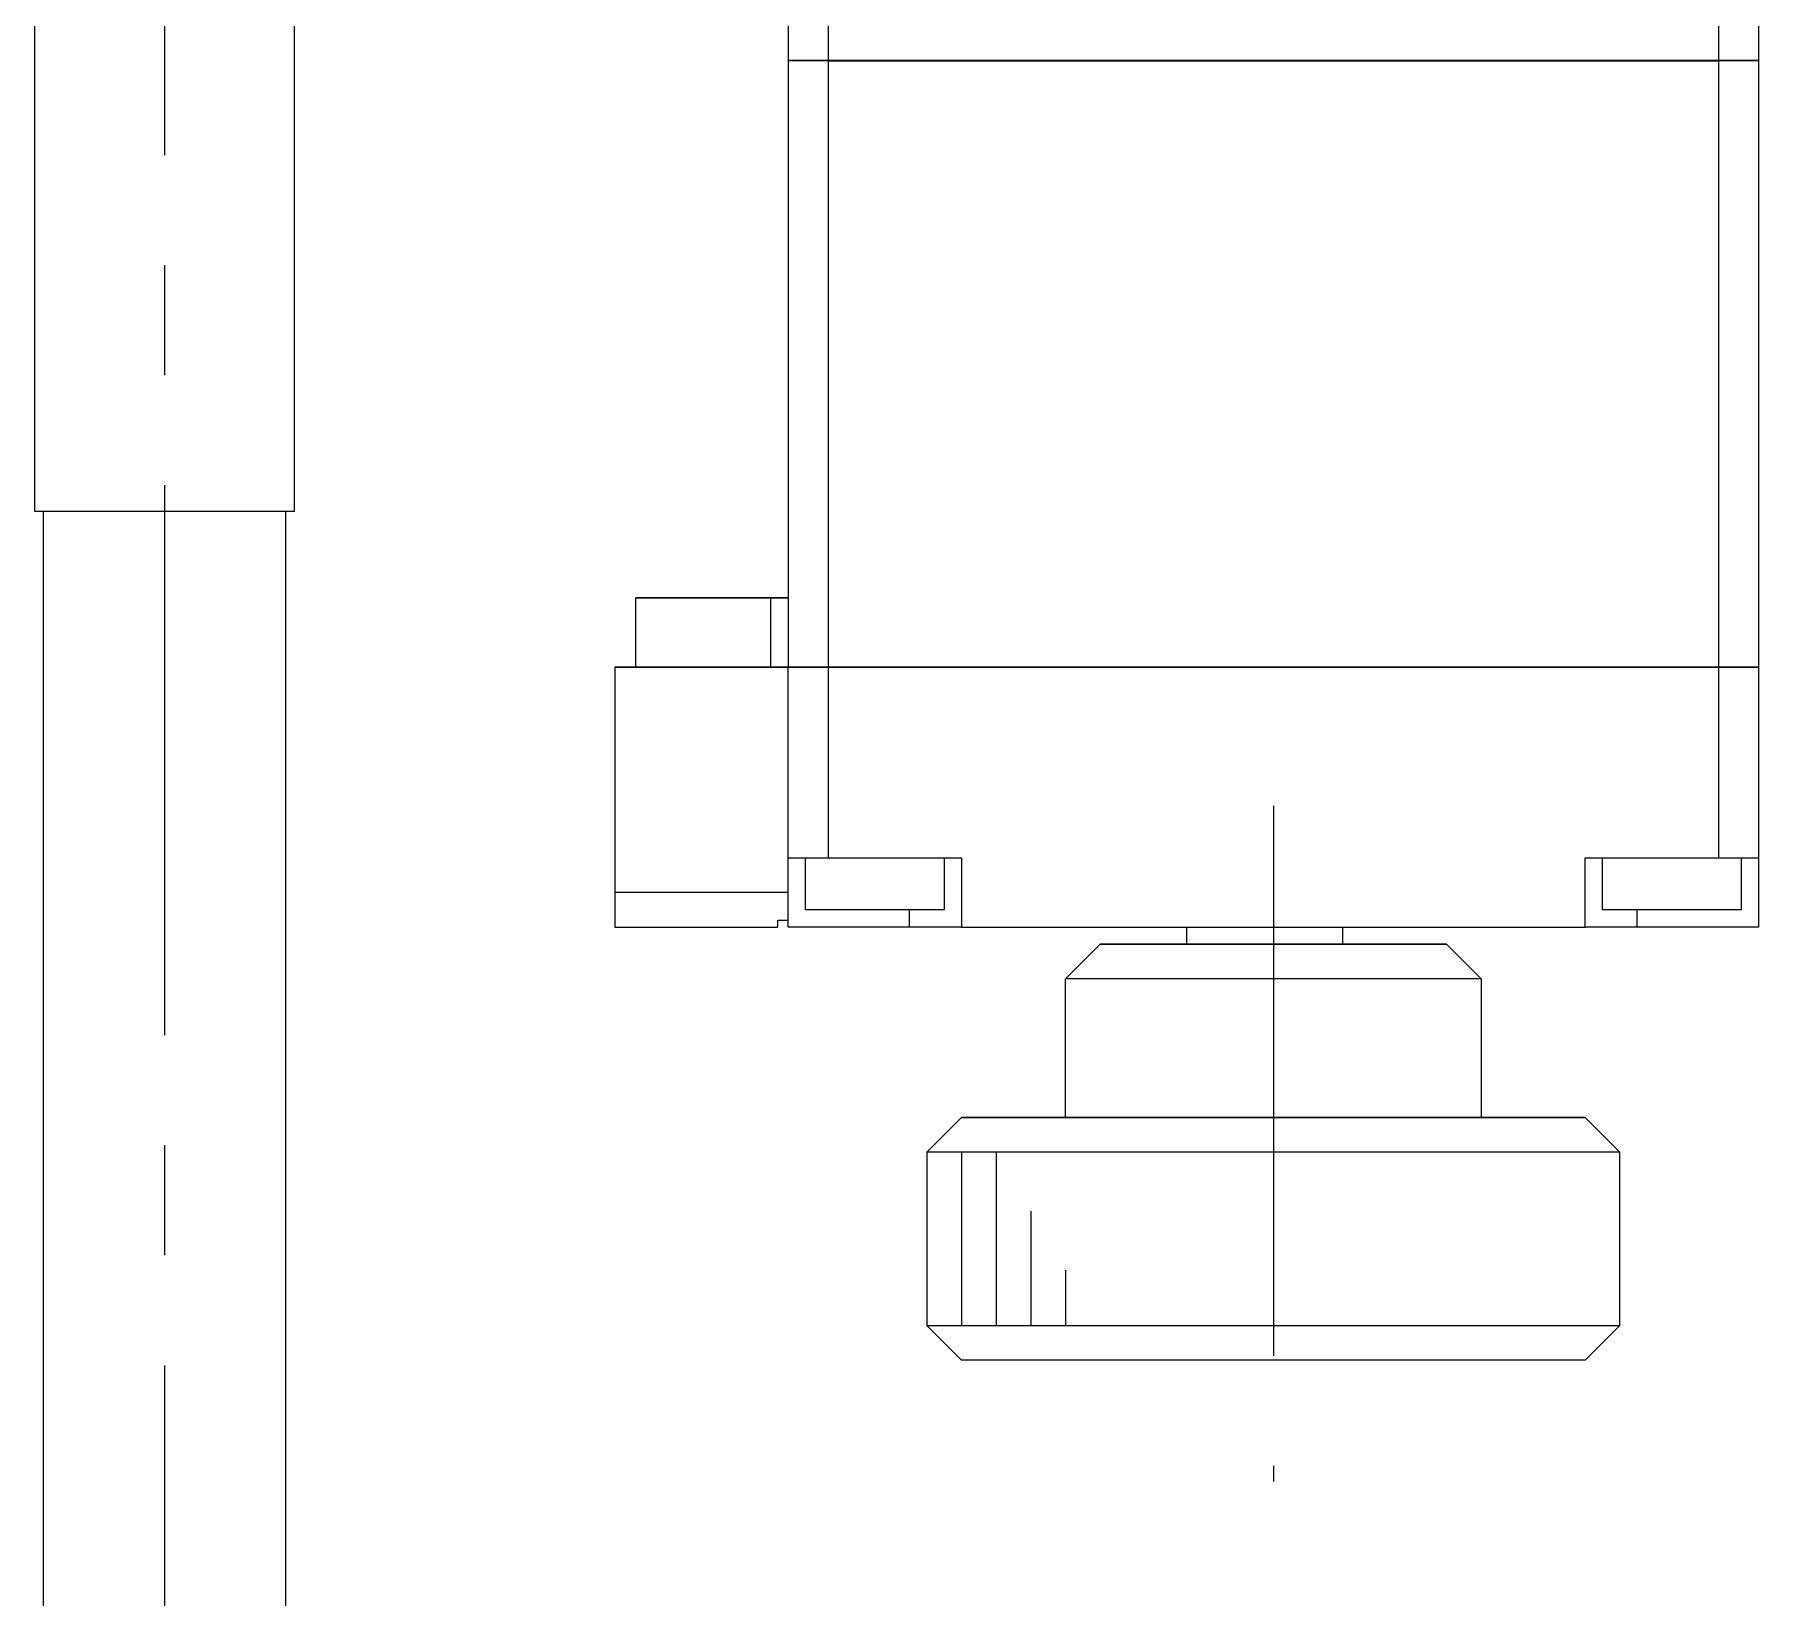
# Model space of a CAD drawing. Extents: x 0 to 701, y -8 to 617.
# Drawn here: x 278.14 to 327.89, y 423.96 to 469.06 of the extents above; entities that cross this region are included whole.
import ezdxf

# ---------------------------------------------------------------- set-up
doc = ezdxf.new("R2010")
doc.units = 0
doc.header["$LTSCALE"] = 0.5
doc.linetypes.add('CENTER', pattern=[50.8, 31.75, -6.35, 6.35, -6.35])
for name, color, linetype in [('MSM_CENTER', 1, 'CENTER'), ('MSM_CONTINUOUS', 7, 'CONTINUOUS'), ('MSM_NARROW', 5, 'CONTINUOUS')]:
    doc.layers.add(name, color=color, linetype=linetype)

msp = doc.modelspace()

# ---------------------------------------------------------------- linework, layer by layer
at = {"layer": 'MSM_CENTER'}
for p, q in [((281.894, 506.86), (281.894, 360.76)), ((313.894, 446.81), (313.894, 427.31))]:
    msp.add_line(p, q, dxfattribs=at)
at = {"layer": 'MSM_CONTINUOUS'}
for p, q in [((299.894, 478.308), (299.894, 468.319)), ((327.894, 478.308), (327.894, 468.319)), ((278.144, 476.81), (278.144, 455.31)), ((285.644, 455.31), (285.644, 476.81)), ((301.049, 475.308), (301.049, 468.318)), ((326.739, 475.308), (326.739, 468.318)), ((299.894, 468.319), (301.049, 468.318)), ((299.894, 468.312), (299.894, 450.819)), ((301.049, 468.308), (299.894, 468.309)), ((299.904, 468.309), (299.904, 468.319)), ((299.904, 468.309), (301.053, 468.308)), ((301.049, 468.318), (326.739, 468.318)), ((301.049, 468.308), (301.049, 450.818)), ((326.739, 468.308), (301.049, 468.308)), ((301.053, 468.308), (301.053, 468.318)), ((301.053, 468.308), (326.735, 468.308)), ((326.735, 468.308), (326.735, 468.318)), ((326.735, 468.308), (327.884, 468.309)), ((326.739, 468.318), (327.894, 468.319)), ((327.894, 468.309), (326.739, 468.308)), ((326.739, 468.308), (326.739, 450.818)), ((327.884, 468.309), (327.884, 468.319)), ((327.894, 468.312), (327.894, 450.819)), ((278.144, 455.31), (278.155, 455.31)), ((278.155, 455.31), (278.19, 455.31)), ((278.19, 455.31), (278.247, 455.31)), ((278.247, 455.31), (278.327, 455.31)), ((278.327, 455.31), (278.429, 455.31)), ((278.394, 455.31), (278.394, 407.31)), ((278.429, 455.31), (278.553, 455.31)), ((278.553, 455.31), (278.696, 455.31)), ((278.696, 455.31), (278.86, 455.31)), ((278.86, 455.31), (279.042, 455.31)), ((279.042, 455.31), (279.242, 455.31)), ((279.242, 455.31), (279.458, 455.31)), ((279.458, 455.31), (279.69, 455.31)), ((279.69, 455.31), (279.934, 455.31)), ((279.934, 455.31), (280.191, 455.31)), ((280.191, 455.31), (280.459, 455.31)), ((280.459, 455.31), (280.735, 455.31)), ((280.735, 455.31), (281.018, 455.31)), ((281.018, 455.31), (281.307, 455.31)), ((281.307, 455.31), (281.6, 455.31)), ((281.6, 455.31), (281.894, 455.31)), ((281.894, 455.31), (282.188, 455.31)), ((282.188, 455.31), (282.48, 455.31)), ((282.48, 455.31), (282.769, 455.31)), ((282.769, 455.31), (283.053, 455.31)), ((283.053, 455.31), (283.329, 455.31)), ((283.329, 455.31), (283.596, 455.31)), ((283.596, 455.31), (283.853, 455.31)), ((283.853, 455.31), (284.098, 455.31)), ((284.098, 455.31), (284.329, 455.31)), ((284.329, 455.31), (284.545, 455.31)), ((284.545, 455.31), (284.745, 455.31)), ((284.745, 455.31), (284.928, 455.31)), ((284.928, 455.31), (285.091, 455.31)), ((285.091, 455.31), (285.235, 455.31)), ((285.235, 455.31), (285.358, 455.31)), ((285.358, 455.31), (285.46, 455.31)), ((285.394, 407.31), (285.394, 455.31)), ((285.46, 455.31), (285.54, 455.31)), ((285.54, 455.31), (285.598, 455.31)), ((285.598, 455.31), (285.632, 455.31)), ((285.632, 455.31), (285.644, 455.31)), ((295.494, 452.811), (299.394, 452.811)), ((295.494, 450.809), (295.494, 452.811)), ((299.394, 452.809), (295.494, 452.809)), ((295.994, 452.811), (299.394, 452.811)), ((295.994, 452.81), (295.994, 452.811)), ((299.394, 452.81), (295.994, 452.81)), ((297.444, 452.811), (297.194, 452.811)), ((297.194, 452.811), (297.444, 452.811)), ((297.194, 452.811), (297.444, 452.811)), ((297.444, 452.811), (297.194, 452.811)), ((297.194, 452.811), (297.194, 452.81)), ((297.444, 452.81), (297.194, 452.81)), ((297.194, 452.81), (297.444, 452.81)), ((297.194, 452.81), (297.444, 452.81)), ((297.444, 452.81), (297.194, 452.81)), ((297.194, 452.81), (297.444, 452.81)), ((297.444, 452.81), (297.194, 452.81)), ((297.444, 452.811), (297.694, 452.811)), ((297.694, 452.811), (297.444, 452.811)), ((297.444, 452.811), (297.694, 452.811)), ((297.694, 452.811), (297.444, 452.811)), ((297.444, 452.81), (297.694, 452.81)), ((297.694, 452.81), (297.444, 452.81)), ((297.444, 452.81), (297.694, 452.81)), ((297.694, 452.81), (297.444, 452.81)), ((297.444, 452.81), (297.694, 452.81)), ((297.694, 452.81), (297.444, 452.81)), ((297.694, 452.81), (297.694, 452.811)), ((299.394, 452.811), (299.394, 452.81)), ((299.394, 452.811), (299.894, 452.811)), ((299.894, 452.809), (299.394, 452.809)), ((299.394, 450.819), (299.394, 452.809)), ((295.173, 450.811), (294.894, 450.811)), ((294.894, 450.811), (294.894, 444.319)), ((294.894, 450.809), (295.173, 450.809)), ((295.494, 450.811), (295.173, 450.811)), ((295.173, 450.809), (299.894, 450.809)), ((295.894, 450.809), (295.494, 450.809)), ((295.894, 450.809), (295.894, 450.819)), ((295.894, 450.819), (299.394, 450.819)), ((299.894, 450.811), (295.894, 450.811)), ((299.394, 450.819), (299.894, 450.819)), ((299.894, 450.819), (301.049, 450.818)), ((299.894, 443.309), (299.894, 450.812)), ((301.049, 450.808), (299.894, 450.809)), ((299.904, 450.809), (299.904, 450.819)), ((299.904, 450.809), (301.053, 450.808)), ((301.049, 450.818), (326.739, 450.818)), ((326.739, 450.808), (301.049, 450.808)), ((301.049, 450.808), (301.049, 445.308)), ((301.053, 450.808), (301.053, 450.818)), ((301.053, 450.808), (326.735, 450.808)), ((326.735, 450.808), (326.735, 450.818)), ((326.735, 450.808), (327.884, 450.809)), ((326.739, 450.818), (327.894, 450.819)), ((327.894, 450.809), (326.739, 450.808)), ((326.739, 450.808), (326.739, 445.308)), ((327.884, 450.809), (327.884, 450.819)), ((327.894, 450.812), (327.894, 443.309)), ((299.894, 445.309), (301.049, 445.308)), ((300.394, 443.809), (300.394, 445.308)), ((301.049, 445.308), (304.894, 445.308)), ((304.394, 445.308), (304.394, 443.809)), ((304.894, 445.308), (304.894, 443.308)), ((322.894, 443.308), (322.894, 445.308)), ((322.894, 445.308), (326.739, 445.308)), ((323.394, 443.809), (323.394, 445.308)), ((326.739, 445.308), (327.894, 445.309)), ((327.394, 445.308), (327.394, 443.809)), ((294.894, 444.319), (295.173, 444.319)), ((294.894, 444.311), (294.904, 444.311)), ((294.894, 444.311), (294.894, 443.309)), ((295.173, 444.309), (294.894, 444.309)), ((294.904, 444.309), (294.904, 444.319)), ((295.174, 444.309), (294.904, 444.309)), ((295.173, 444.319), (299.894, 444.319)), ((299.894, 444.309), (295.173, 444.309)), ((299.894, 444.309), (295.174, 444.309)), ((300.401, 443.809), (300.394, 443.809)), ((300.424, 443.809), (300.401, 443.809)), ((300.462, 443.809), (300.424, 443.809)), ((300.514, 443.809), (300.462, 443.809)), ((300.581, 443.809), (300.514, 443.809)), ((300.662, 443.809), (300.581, 443.809)), ((300.756, 443.809), (300.662, 443.809)), ((300.862, 443.809), (300.756, 443.809)), ((300.98, 443.808), (300.862, 443.809)), ((301.108, 443.808), (300.98, 443.808)), ((301.247, 443.808), (301.108, 443.808)), ((301.394, 443.808), (301.247, 443.808)), ((301.549, 443.808), (301.394, 443.808)), ((301.71, 443.808), (301.549, 443.808)), ((301.876, 443.808), (301.71, 443.808)), ((302.047, 443.808), (301.876, 443.808)), ((302.22, 443.808), (302.047, 443.808)), ((302.394, 443.808), (302.22, 443.808)), ((302.568, 443.808), (302.394, 443.808)), ((302.741, 443.808), (302.568, 443.808)), ((302.911, 443.808), (302.741, 443.808)), ((303.078, 443.808), (302.911, 443.808)), ((303.239, 443.808), (303.078, 443.808)), ((303.394, 443.808), (303.239, 443.808)), ((303.541, 443.808), (303.394, 443.808)), ((303.394, 443.309), (303.394, 443.808)), ((303.679, 443.808), (303.541, 443.808)), ((303.808, 443.808), (303.679, 443.808)), ((303.926, 443.809), (303.808, 443.808)), ((304.032, 443.809), (303.926, 443.809)), ((304.126, 443.809), (304.032, 443.809)), ((304.206, 443.809), (304.126, 443.809)), ((304.273, 443.809), (304.206, 443.809)), ((304.326, 443.809), (304.273, 443.809)), ((304.363, 443.809), (304.326, 443.809)), ((304.386, 443.809), (304.363, 443.809)), ((304.394, 443.809), (304.386, 443.809)), ((323.4, 443.809), (323.394, 443.809)), ((323.418, 443.809), (323.4, 443.809)), ((323.449, 443.809), (323.418, 443.809)), ((323.492, 443.809), (323.449, 443.809)), ((323.546, 443.809), (323.492, 443.809)), ((323.612, 443.809), (323.546, 443.809)), ((323.689, 443.809), (323.612, 443.809)), ((323.776, 443.809), (323.689, 443.809)), ((323.873, 443.809), (323.776, 443.809)), ((323.98, 443.808), (323.873, 443.809)), ((324.095, 443.808), (323.98, 443.808)), ((324.218, 443.808), (324.095, 443.808)), ((324.349, 443.808), (324.218, 443.808)), ((324.486, 443.808), (324.349, 443.808)), ((324.394, 443.309), (324.394, 443.808)), ((324.628, 443.808), (324.486, 443.808)), ((324.776, 443.808), (324.628, 443.808)), ((324.927, 443.808), (324.776, 443.808)), ((325.081, 443.808), (324.927, 443.808)), ((325.237, 443.808), (325.081, 443.808)), ((325.394, 443.808), (325.237, 443.808)), ((325.551, 443.808), (325.394, 443.808)), ((325.707, 443.808), (325.551, 443.808)), ((325.861, 443.808), (325.707, 443.808)), ((326.012, 443.808), (325.861, 443.808)), ((326.159, 443.808), (326.012, 443.808)), ((326.302, 443.808), (326.159, 443.808)), ((326.439, 443.808), (326.302, 443.808)), ((326.569, 443.808), (326.439, 443.808)), ((326.693, 443.808), (326.569, 443.808)), ((326.808, 443.808), (326.693, 443.808)), ((326.915, 443.809), (326.808, 443.808)), ((327.012, 443.809), (326.915, 443.809)), ((327.099, 443.809), (327.012, 443.809)), ((327.176, 443.809), (327.099, 443.809)), ((327.242, 443.809), (327.176, 443.809)), ((327.296, 443.809), (327.242, 443.809)), ((327.339, 443.809), (327.296, 443.809)), ((327.369, 443.809), (327.339, 443.809)), ((327.388, 443.809), (327.369, 443.809)), ((327.394, 443.809), (327.388, 443.809)), ((294.894, 443.309), (295.173, 443.309)), ((295.173, 443.309), (299.594, 443.309)), ((299.594, 443.509), (299.894, 443.509)), ((299.594, 443.309), (299.594, 443.509)), ((303.394, 443.309), (299.894, 443.309)), ((304.894, 443.309), (303.394, 443.309)), ((304.894, 443.308), (322.894, 443.308)), ((311.394, 442.81), (311.394, 443.308)), ((315.894, 442.81), (315.894, 443.308)), ((324.394, 443.309), (322.894, 443.309)), ((327.894, 443.309), (324.394, 443.309)), ((308.894, 442.81), (307.894, 441.81)), ((308.894, 442.81), (308.909, 442.81)), ((308.905, 442.81), (308.894, 442.81)), ((308.937, 442.81), (308.905, 442.81)), ((308.909, 442.81), (308.955, 442.81)), ((308.99, 442.81), (308.937, 442.81)), ((308.955, 442.81), (309.032, 442.81)), ((309.064, 442.81), (308.99, 442.81)), ((309.032, 442.81), (309.139, 442.81)), ((309.159, 442.81), (309.064, 442.81)), ((309.139, 442.81), (309.274, 442.81)), ((309.274, 442.811), (309.159, 442.81)), ((309.409, 442.811), (309.274, 442.811)), ((309.274, 442.81), (309.439, 442.81)), ((309.564, 442.811), (309.409, 442.811)), ((309.439, 442.81), (309.631, 442.81)), ((309.736, 442.811), (309.564, 442.811)), ((309.631, 442.81), (309.849, 442.81)), ((309.927, 442.811), (309.736, 442.811)), ((309.849, 442.81), (310.092, 442.81)), ((310.135, 442.811), (309.927, 442.811)), ((310.092, 442.81), (310.358, 442.81)), ((310.358, 442.811), (310.135, 442.811)), ((310.597, 442.811), (310.358, 442.811)), ((310.358, 442.81), (310.647, 442.81)), ((310.85, 442.811), (310.597, 442.811)), ((310.647, 442.81), (310.955, 442.81)), ((311.116, 442.811), (310.85, 442.811)), ((310.955, 442.81), (311.281, 442.81)), ((311.394, 442.811), (311.116, 442.811)), ((311.281, 442.81), (311.624, 442.81)), ((311.401, 442.81), (311.394, 442.81)), ((311.424, 442.81), (311.401, 442.81)), ((311.462, 442.81), (311.424, 442.81)), ((311.515, 442.81), (311.462, 442.81)), ((311.582, 442.81), (311.515, 442.81)), ((311.663, 442.81), (311.582, 442.81)), ((311.624, 442.81), (311.98, 442.81)), ((311.758, 442.81), (311.663, 442.81)), ((311.866, 442.81), (311.758, 442.81)), ((311.986, 442.81), (311.866, 442.81)), ((311.98, 442.81), (312.349, 442.81)), ((312.118, 442.81), (311.986, 442.81)), ((312.26, 442.81), (312.118, 442.81)), ((312.413, 442.81), (312.26, 442.81)), ((312.349, 442.81), (312.727, 442.81)), ((312.574, 442.81), (312.413, 442.81)), ((312.744, 442.81), (312.574, 442.81)), ((312.727, 442.81), (313.112, 442.81)), ((312.921, 442.81), (312.744, 442.81)), ((313.103, 442.81), (312.921, 442.81)), ((313.291, 442.81), (313.103, 442.81)), ((313.112, 442.81), (313.502, 442.81)), ((313.482, 442.81), (313.291, 442.81)), ((313.675, 442.81), (313.482, 442.81)), ((313.502, 442.81), (313.894, 442.81)), ((313.87, 442.81), (313.675, 442.81)), ((314.065, 442.81), (313.87, 442.81)), ((313.894, 442.81), (314.286, 442.81)), ((314.259, 442.81), (314.065, 442.81)), ((314.451, 442.81), (314.259, 442.81)), ((314.286, 442.81), (314.676, 442.81)), ((314.639, 442.81), (314.451, 442.81)), ((314.823, 442.81), (314.639, 442.81)), ((314.676, 442.81), (315.061, 442.81)), ((315.001, 442.81), (314.823, 442.81)), ((315.173, 442.81), (315.001, 442.81)), ((315.061, 442.81), (315.439, 442.81)), ((315.336, 442.81), (315.173, 442.81)), ((315.491, 442.81), (315.336, 442.81)), ((315.439, 442.81), (315.807, 442.81)), ((315.636, 442.81), (315.491, 442.81)), ((315.771, 442.81), (315.636, 442.81)), ((315.894, 442.81), (315.771, 442.81)), ((315.807, 442.81), (316.164, 442.81)), ((316.22, 442.811), (315.894, 442.811)), ((316.008, 442.81), (315.894, 442.81)), ((315.894, 442.81), (316.008, 442.81)), ((316.108, 442.81), (316.008, 442.81)), ((316.008, 442.81), (316.108, 442.81)), ((316.194, 442.81), (316.108, 442.81)), ((316.108, 442.81), (316.194, 442.81)), ((316.164, 442.81), (316.506, 442.81)), ((316.266, 442.81), (316.194, 442.81)), ((316.194, 442.81), (316.266, 442.81)), ((316.535, 442.811), (316.22, 442.811)), ((316.321, 442.81), (316.266, 442.81)), ((316.266, 442.81), (316.321, 442.81)), ((316.362, 442.81), (316.321, 442.81)), ((316.321, 442.81), (316.362, 442.81)), ((316.386, 442.81), (316.362, 442.81)), ((316.362, 442.81), (316.386, 442.81)), ((316.394, 442.81), (316.386, 442.81)), ((316.386, 442.81), (316.394, 442.81)), ((316.506, 442.81), (316.833, 442.81)), ((316.835, 442.811), (316.535, 442.811)), ((316.833, 442.81), (317.141, 442.81)), ((317.12, 442.811), (316.835, 442.811)), ((317.388, 442.811), (317.12, 442.811)), ((317.141, 442.81), (317.429, 442.81)), ((317.638, 442.811), (317.388, 442.811)), ((317.429, 442.81), (317.696, 442.81)), ((317.868, 442.811), (317.638, 442.811)), ((317.696, 442.81), (317.939, 442.81)), ((318.077, 442.811), (317.868, 442.811)), ((317.939, 442.81), (318.157, 442.81)), ((318.264, 442.811), (318.077, 442.811)), ((318.157, 442.81), (318.349, 442.81)), ((318.429, 442.811), (318.264, 442.811)), ((318.349, 442.81), (318.513, 442.81)), ((318.569, 442.811), (318.429, 442.811)), ((318.513, 442.81), (318.649, 442.81)), ((318.685, 442.81), (318.569, 442.811)), ((318.649, 442.81), (318.756, 442.81)), ((318.776, 442.81), (318.685, 442.81)), ((318.756, 442.81), (318.832, 442.81)), ((318.841, 442.81), (318.776, 442.81)), ((318.832, 442.81), (318.878, 442.81)), ((318.881, 442.81), (318.841, 442.81)), ((318.878, 442.81), (318.894, 442.81)), ((318.894, 442.81), (318.881, 442.81)), ((319.894, 441.81), (318.894, 442.81)), ((307.912, 441.81), (307.894, 441.81)), ((307.894, 437.81), (307.894, 441.81)), ((307.968, 441.81), (307.912, 441.81)), ((308.06, 441.81), (307.968, 441.81)), ((308.188, 441.81), (308.06, 441.81)), ((308.351, 441.81), (308.188, 441.81)), ((308.548, 441.81), (308.351, 441.81)), ((308.778, 441.81), (308.548, 441.81)), ((309.04, 441.81), (308.778, 441.81)), ((309.331, 441.81), (309.04, 441.81)), ((309.651, 441.81), (309.331, 441.81)), ((309.997, 441.81), (309.651, 441.81)), ((310.367, 441.81), (309.997, 441.81)), ((310.759, 441.81), (310.367, 441.81)), ((311.17, 441.81), (310.759, 441.81)), ((311.598, 441.81), (311.17, 441.81)), ((312.04, 441.809), (311.598, 441.81)), ((312.493, 441.809), (312.04, 441.809)), ((312.955, 441.809), (312.493, 441.809)), ((313.423, 441.809), (312.955, 441.809)), ((313.894, 441.809), (313.423, 441.809)), ((314.365, 441.809), (313.894, 441.809)), ((314.832, 441.809), (314.365, 441.809)), ((315.295, 441.809), (314.832, 441.809)), ((315.748, 441.809), (315.295, 441.809)), ((316.19, 441.81), (315.748, 441.809)), ((316.618, 441.81), (316.19, 441.81)), ((317.029, 441.81), (316.618, 441.81)), ((317.421, 441.81), (317.029, 441.81)), ((317.791, 441.81), (317.421, 441.81)), ((318.136, 441.81), (317.791, 441.81)), ((318.456, 441.81), (318.136, 441.81)), ((318.748, 441.81), (318.456, 441.81)), ((319.01, 441.81), (318.748, 441.81)), ((319.24, 441.81), (319.01, 441.81)), ((319.437, 441.81), (319.24, 441.81)), ((319.6, 441.81), (319.437, 441.81)), ((319.728, 441.81), (319.6, 441.81)), ((319.82, 441.81), (319.728, 441.81)), ((319.875, 441.81), (319.82, 441.81)), ((319.894, 441.81), (319.875, 441.81)), ((319.894, 441.81), (319.894, 437.81)), ((304.894, 437.81), (303.894, 436.81)), ((304.894, 437.81), (304.921, 437.81)), ((304.916, 437.81), (304.894, 437.81)), ((304.982, 437.81), (304.916, 437.81)), ((304.921, 437.81), (305.004, 437.81)), ((305.092, 437.811), (304.982, 437.81)), ((305.004, 437.81), (305.142, 437.81)), ((305.245, 437.811), (305.092, 437.811)), ((305.142, 437.81), (305.334, 437.81)), ((305.441, 437.811), (305.245, 437.811)), ((305.334, 437.81), (305.579, 437.81)), ((305.678, 437.811), (305.441, 437.811)), ((305.579, 437.81), (305.874, 437.81)), ((305.956, 437.811), (305.678, 437.811)), ((305.874, 437.81), (306.22, 437.81)), ((306.272, 437.811), (305.956, 437.811)), ((306.22, 437.81), (306.612, 437.81)), ((306.626, 437.811), (306.272, 437.811)), ((306.612, 437.81), (307.05, 437.809)), ((307.016, 437.811), (306.626, 437.811)), ((307.439, 437.811), (307.016, 437.811)), ((307.05, 437.809), (307.529, 437.809)), ((307.894, 437.811), (307.439, 437.811)), ((307.529, 437.809), (308.048, 437.809)), ((308.279, 437.811), (307.894, 437.811)), ((307.912, 437.81), (307.894, 437.81)), ((307.968, 437.81), (307.912, 437.81)), ((308.06, 437.81), (307.968, 437.81)), ((308.048, 437.809), (308.603, 437.809)), ((308.188, 437.81), (308.06, 437.81)), ((308.351, 437.81), (308.188, 437.81)), ((308.682, 437.811), (308.279, 437.811)), ((308.548, 437.81), (308.351, 437.81)), ((308.778, 437.81), (308.548, 437.81)), ((308.603, 437.809), (309.191, 437.809)), ((309.101, 437.811), (308.682, 437.811)), ((309.04, 437.81), (308.778, 437.81)), ((309.331, 437.81), (309.04, 437.81)), ((309.535, 437.811), (309.101, 437.811)), ((309.191, 437.809), (309.807, 437.809)), ((309.651, 437.81), (309.331, 437.81)), ((309.983, 437.811), (309.535, 437.811)), ((309.997, 437.81), (309.651, 437.81)), ((309.807, 437.809), (310.449, 437.809)), ((310.443, 437.811), (309.983, 437.811)), ((310.367, 437.81), (309.997, 437.81)), ((310.759, 437.81), (310.367, 437.81)), ((310.914, 437.811), (310.443, 437.811)), ((310.449, 437.809), (311.112, 437.809)), ((311.17, 437.81), (310.759, 437.81)), ((311.394, 437.811), (310.914, 437.811)), ((311.112, 437.809), (311.792, 437.809)), ((311.598, 437.81), (311.17, 437.81)), ((312.04, 437.809), (311.598, 437.81)), ((311.792, 437.809), (312.485, 437.809)), ((312.493, 437.809), (312.04, 437.809)), ((312.485, 437.809), (313.187, 437.809)), ((312.955, 437.809), (312.493, 437.809)), ((313.423, 437.809), (312.955, 437.809)), ((313.187, 437.809), (313.893, 437.809)), ((313.894, 437.809), (313.423, 437.809)), ((313.893, 437.809), (314.599, 437.809)), ((314.365, 437.809), (313.894, 437.809)), ((314.832, 437.809), (314.365, 437.809)), ((314.599, 437.809), (315.301, 437.809)), ((315.295, 437.809), (314.832, 437.809)), ((315.748, 437.809), (315.295, 437.809)), ((315.301, 437.809), (315.994, 437.809)), ((316.19, 437.81), (315.748, 437.809)), ((316.444, 437.811), (315.894, 437.811)), ((315.994, 437.809), (316.675, 437.809)), ((316.618, 437.81), (316.19, 437.81)), ((316.984, 437.811), (316.444, 437.811)), ((317.029, 437.81), (316.618, 437.81)), ((316.675, 437.809), (317.338, 437.809)), ((317.512, 437.811), (316.984, 437.811)), ((317.421, 437.81), (317.029, 437.81)), ((317.338, 437.809), (317.979, 437.809)), ((317.791, 437.81), (317.421, 437.81)), ((318.025, 437.811), (317.512, 437.811)), ((318.136, 437.81), (317.791, 437.81)), ((317.979, 437.809), (318.596, 437.809)), ((318.522, 437.811), (318.025, 437.811)), ((318.456, 437.81), (318.136, 437.81)), ((318.748, 437.81), (318.456, 437.81)), ((319, 437.811), (318.522, 437.811)), ((318.596, 437.809), (319.184, 437.809)), ((319.01, 437.81), (318.748, 437.81)), ((319.458, 437.811), (319, 437.811)), ((319.24, 437.81), (319.01, 437.81)), ((319.184, 437.809), (319.739, 437.809)), ((319.437, 437.81), (319.24, 437.81)), ((319.6, 437.81), (319.437, 437.81)), ((319.894, 437.811), (319.458, 437.811)), ((319.728, 437.81), (319.6, 437.81)), ((319.82, 437.81), (319.728, 437.81)), ((319.739, 437.809), (320.258, 437.809)), ((319.875, 437.81), (319.82, 437.81)), ((319.894, 437.81), (319.875, 437.81)), ((320.349, 437.811), (319.894, 437.811)), ((320.258, 437.809), (320.737, 437.809)), ((320.772, 437.811), (320.349, 437.811)), ((320.737, 437.809), (321.175, 437.81)), ((321.162, 437.811), (320.772, 437.811)), ((321.516, 437.811), (321.162, 437.811)), ((321.175, 437.81), (321.567, 437.81)), ((321.832, 437.811), (321.516, 437.811)), ((321.567, 437.81), (321.913, 437.81)), ((322.11, 437.811), (321.832, 437.811)), ((321.913, 437.81), (322.209, 437.81)), ((322.347, 437.811), (322.11, 437.811)), ((322.209, 437.81), (322.453, 437.81)), ((322.542, 437.811), (322.347, 437.811)), ((322.453, 437.81), (322.645, 437.81)), ((322.696, 437.811), (322.542, 437.811)), ((322.645, 437.81), (322.783, 437.81)), ((322.806, 437.81), (322.696, 437.811)), ((322.783, 437.81), (322.866, 437.81)), ((322.872, 437.81), (322.806, 437.81)), ((322.866, 437.81), (322.894, 437.81)), ((322.894, 437.81), (322.872, 437.81)), ((323.894, 436.81), (322.894, 437.81)), ((303.925, 436.81), (303.894, 436.81)), ((303.894, 436.81), (303.894, 431.81)), ((304.017, 436.81), (303.925, 436.81)), ((304.17, 436.81), (304.017, 436.81)), ((304.383, 436.81), (304.17, 436.81)), ((304.655, 436.81), (304.383, 436.81)), ((304.983, 436.81), (304.655, 436.81)), ((305.367, 436.81), (304.983, 436.81)), ((305.803, 436.809), (305.367, 436.81)), ((306.289, 436.809), (305.803, 436.809)), ((306.822, 436.809), (306.289, 436.809)), ((307.399, 436.809), (306.822, 436.809)), ((308.015, 436.809), (307.399, 436.809)), ((308.668, 436.809), (308.015, 436.809)), ((309.353, 436.809), (308.668, 436.809)), ((310.066, 436.809), (309.353, 436.809)), ((310.803, 436.809), (310.066, 436.809)), ((311.559, 436.809), (310.803, 436.809)), ((312.329, 436.809), (311.559, 436.809)), ((313.109, 436.809), (312.329, 436.809)), ((313.893, 436.809), (313.109, 436.809)), ((314.678, 436.809), (313.893, 436.809)), ((315.458, 436.809), (314.678, 436.809)), ((316.228, 436.809), (315.458, 436.809)), ((316.983, 436.809), (316.228, 436.809)), ((317.72, 436.809), (316.983, 436.809)), ((318.433, 436.809), (317.72, 436.809)), ((319.118, 436.809), (318.433, 436.809)), ((319.771, 436.809), (319.118, 436.809)), ((320.388, 436.809), (319.771, 436.809)), ((320.965, 436.809), (320.388, 436.809)), ((321.498, 436.809), (320.965, 436.809)), ((321.984, 436.809), (321.498, 436.809)), ((322.42, 436.81), (321.984, 436.809)), ((322.804, 436.81), (322.42, 436.81)), ((323.133, 436.81), (322.804, 436.81)), ((323.404, 436.81), (323.133, 436.81)), ((323.618, 436.81), (323.404, 436.81)), ((323.771, 436.81), (323.618, 436.81)), ((323.863, 436.81), (323.771, 436.81)), ((323.894, 436.81), (323.863, 436.81)), ((323.894, 431.81), (323.894, 436.81)), ((303.894, 431.81), (303.925, 431.81)), ((303.894, 431.81), (304.894, 430.81)), ((303.925, 431.81), (304.017, 431.81)), ((304.017, 431.81), (304.17, 431.81)), ((304.17, 431.81), (304.383, 431.81)), ((304.383, 431.81), (304.655, 431.81)), ((304.655, 431.81), (304.984, 431.81)), ((304.984, 431.81), (305.367, 431.81)), ((305.367, 431.81), (305.804, 431.809)), ((305.804, 431.809), (306.29, 431.809)), ((306.29, 431.809), (306.823, 431.809)), ((306.823, 431.809), (307.399, 431.809)), ((307.399, 431.809), (308.016, 431.809)), ((308.016, 431.809), (308.669, 431.809)), ((308.669, 431.809), (309.354, 431.809)), ((309.354, 431.809), (310.067, 431.809)), ((310.067, 431.809), (310.804, 431.809)), ((310.804, 431.809), (311.559, 431.809)), ((311.559, 431.809), (312.329, 431.809)), ((312.329, 431.809), (313.109, 431.809)), ((313.109, 431.809), (313.894, 431.809)), ((313.894, 431.809), (314.678, 431.809)), ((314.678, 431.809), (315.458, 431.809)), ((315.458, 431.809), (316.228, 431.809)), ((316.228, 431.809), (316.984, 431.809)), ((316.984, 431.809), (317.721, 431.809)), ((317.721, 431.809), (318.434, 431.809)), ((318.434, 431.809), (319.119, 431.809)), ((319.119, 431.809), (319.772, 431.809)), ((319.772, 431.809), (320.388, 431.809)), ((320.388, 431.809), (320.965, 431.809)), ((320.965, 431.809), (321.498, 431.809)), ((321.498, 431.809), (321.984, 431.809)), ((321.984, 431.809), (322.42, 431.81)), ((322.42, 431.81), (322.804, 431.81)), ((322.804, 431.81), (323.133, 431.81)), ((322.894, 430.81), (323.894, 431.81)), ((323.133, 431.81), (323.404, 431.81)), ((323.404, 431.81), (323.618, 431.81)), ((323.618, 431.81), (323.771, 431.81)), ((323.771, 431.81), (323.863, 431.81)), ((323.863, 431.81), (323.894, 431.81)), ((304.928, 430.81), (304.894, 430.81)), ((305.031, 430.81), (304.928, 430.81)), ((305.201, 430.81), (305.031, 430.81)), ((305.437, 430.81), (305.201, 430.81)), ((305.738, 430.81), (305.437, 430.81)), ((306.1, 430.81), (305.738, 430.81)), ((306.522, 430.81), (306.1, 430.81)), ((307, 430.809), (306.522, 430.81)), ((307.531, 430.809), (307, 430.809)), ((308.109, 430.809), (307.531, 430.809)), ((308.732, 430.809), (308.109, 430.809)), ((309.395, 430.809), (308.732, 430.809)), ((310.091, 430.809), (309.395, 430.809)), ((310.816, 430.809), (310.091, 430.809)), ((311.565, 430.809), (310.816, 430.809)), ((312.332, 430.809), (311.565, 430.809)), ((313.11, 430.809), (312.332, 430.809)), ((313.894, 430.809), (313.11, 430.809)), ((314.679, 430.809), (313.894, 430.809)), ((315.457, 430.809), (314.679, 430.809)), ((316.224, 430.809), (315.457, 430.809)), ((316.972, 430.809), (316.224, 430.809)), ((317.698, 430.809), (316.972, 430.809)), ((318.394, 430.809), (317.698, 430.809)), ((319.056, 430.809), (318.394, 430.809)), ((319.679, 430.809), (319.056, 430.809)), ((320.258, 430.809), (319.679, 430.809)), ((320.788, 430.809), (320.258, 430.809)), ((321.266, 430.81), (320.788, 430.809)), ((321.688, 430.81), (321.266, 430.81)), ((322.051, 430.81), (321.688, 430.81)), ((322.351, 430.81), (322.051, 430.81)), ((322.587, 430.81), (322.351, 430.81)), ((322.757, 430.81), (322.587, 430.81)), ((322.86, 430.81), (322.757, 430.81)), ((322.894, 430.81), (322.86, 430.81))]:
    msp.add_line(p, q, dxfattribs=at)
at = {"layer": 'MSM_NARROW'}
for p, q in [((304.894, 436.81), (304.894, 431.81)), ((305.894, 436.81), (305.894, 431.81)), ((306.894, 435.11), (306.894, 431.81)), ((307.894, 433.41), (307.894, 431.81))]:
    msp.add_line(p, q, dxfattribs=at)

doc.saveas('drawing.dxf')
